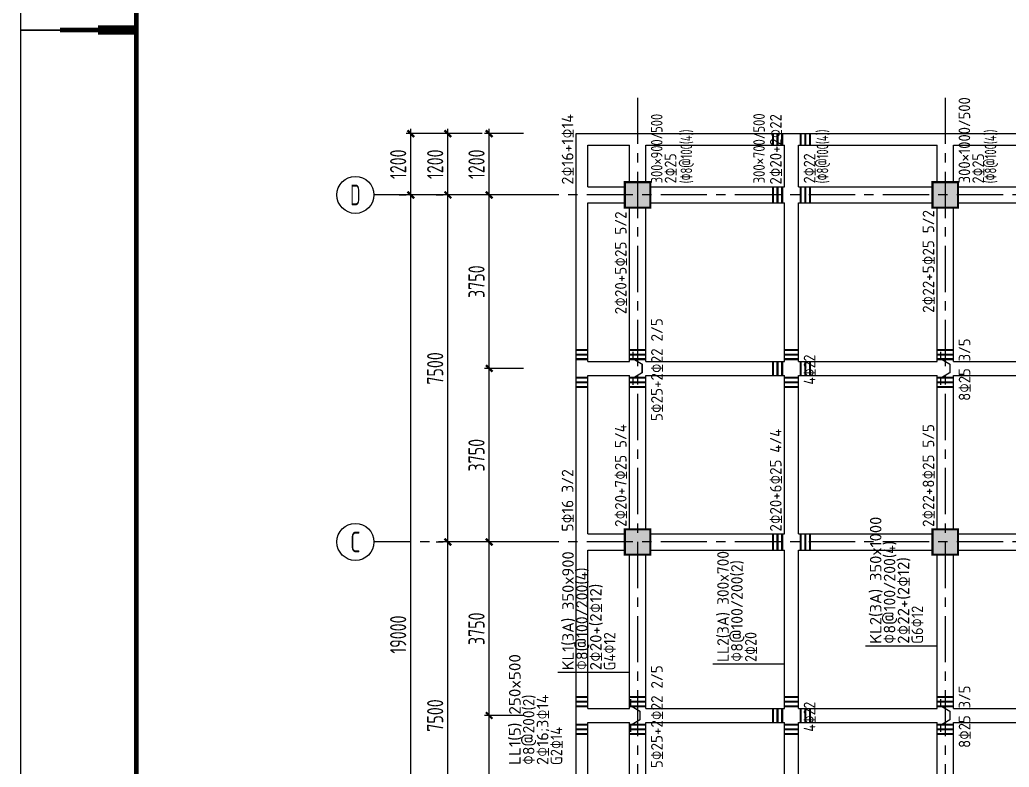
# Model space of a CAD drawing. Extents: x 665703 to 1047784, y -160603 to 92239.
# Drawn here: x 665705 to 687090, y -78188 to -62037 of the extents above; entities that cross this region are included whole.
import ezdxf
from ezdxf.enums import TextEntityAlignment as Align

# ---------------------------------------------------------------- set-up
doc = ezdxf.new("R2010")
doc.units = 0
doc.header["$LTSCALE"] = 800
doc.linetypes.add('CENTER', pattern=[2, 1.25, -0.25, 0.25, -0.25])
doc.layers.get('0').update_dxf_attribs({"linetype": 'CONTINUOUS'})
doc.layers.get('Defpoints').update_dxf_attribs({"linetype": 'CONTINUOUS'})
for name, color, linetype in [('AXIS', 4, 'CENTER'), ('DIM', 2, 'CONTINUOUS'), ('REIN', 1, 'CONTINUOUS'), ('TK', 7, 'CONTINUOUS'), ('垂直标注', 2, 'CONTINUOUS'), ('垂直钢筋', 7, 'CONTINUOUS'), ('柱', 2, 'CONTINUOUS'), ('梁__实线', 4, 'CONTINUOUS'), ('轴线__轴线号和轴圈', 7, 'CONTINUOUS'), ('附加箍筋', 1, 'CONTINUOUS')]:
    doc.layers.add(name, color=color, linetype=linetype)
doc.styles.get("Standard").update_dxf_attribs({"font": 'tssdeng.shx', "width": 0.7, "bigfont": 'tssdchn.shx'})
doc.styles.add('TSSD_Dimension', font='Tssdeng.shx', dxfattribs={"width": 0.75, "bigfont": 'hztxt.shx'})
doc.dimstyles.new('TSSD_100_100', dxfattribs={"dimtxt": 350, "dimasz": 100, "dimexe": 100, "dimexo": 250, "dimgap": 100, "dimtad": 1, "dimdec": 0, "dimzin": 0, "dimdsep": 46, "dimtxsty": 'TSSD_Dimension', "dimblk": 'ARCHTICK', "dimcen": 0, "dimdle": 100, "dimclrt": 7, "dimadec": 0, "dimazin": 0, "dimtfac": 1, "dimtdec": 0, "dimtix": 1, "dimtmove": 2, "dimatfit": 3, "dimldrblk": 'ARCHTICK', "dimfxl": 0, "dimtolj": 1, "dimtzin": 0, "dimarcsym": 0})

# ---------------------------------------------------------------- blocks, each defined once
blk = doc.blocks.new('_ArchTick')
at = {"color": 0, "const_width": 0.5}
blk.add_lwpolyline([(-0.71, -0.71), (0.71, 0.71)], dxfattribs=at)
blk = doc.blocks.new('*D784')
at = {"layer": 'Defpoints', "color": 0, "transparency": 16777216}
for p in [(674958, -73321), (674958, -73321), (674958, -80821)]:
    blk.add_point(p, dxfattribs=at)
at = {"layer": 'DIM', "color": 0, "lineweight": -2, "transparency": 16777216}
for p, q in [((674708, -73321), (674858, -73321)), ((674958, -80921), (674958, -73221)), ((674708, -80821), (674858, -80821))]:
    blk.add_line(p, q, dxfattribs=at)
at = {"layer": 'DIM', "color": 0, "lineweight": -2, "transparency": 16777216, "xscale": 100, "yscale": 100, "zscale": 100}
for p, rotation in [((674958, -73321), 90), ((674958, -80821), 270)]:
    blk.add_blockref('_ArchTick', p, dxfattribs=dict(at, rotation=rotation))
at = {"layer": 'DIM', "color": 7, "transparency": 16777216, "insert": (674683, -77071), "char_height": 350, "attachment_point": 5, "rotation": 90, "style": 'TSSD_Dimension'}
blk.add_mtext('\\A1;7500', dxfattribs=at)
blk = doc.blocks.new('*D785')
at = {"layer": 'Defpoints', "color": 0, "transparency": 16777216}
for p in [(674958, -65821), (674958, -65821), (674958, -73321)]:
    blk.add_point(p, dxfattribs=at)
at = {"layer": 'DIM', "color": 0, "lineweight": -2, "transparency": 16777216}
for p, q in [((674708, -65821), (674858, -65821)), ((674958, -73421), (674958, -65721)), ((674708, -73321), (674858, -73321))]:
    blk.add_line(p, q, dxfattribs=at)
at = {"layer": 'DIM', "color": 0, "lineweight": -2, "transparency": 16777216, "xscale": 100, "yscale": 100, "zscale": 100}
for p, rotation in [((674958, -65821), 90), ((674958, -73321), 270)]:
    blk.add_blockref('_ArchTick', p, dxfattribs=dict(at, rotation=rotation))
at = {"layer": 'DIM', "color": 7, "transparency": 16777216, "insert": (674683, -69571), "char_height": 350, "attachment_point": 5, "rotation": 90, "style": 'TSSD_Dimension'}
blk.add_mtext('\\A1;7500', dxfattribs=at)
blk = doc.blocks.new('*D786')
at = {"layer": 'Defpoints', "color": 0, "transparency": 16777216}
for p in [(674158, -65821), (674158, -65821), (674158, -84821)]:
    blk.add_point(p, dxfattribs=at)
at = {"layer": 'DIM', "color": 0, "lineweight": -2, "transparency": 16777216}
for p, q in [((673908, -65821), (674058, -65821)), ((674158, -84921), (674158, -65721)), ((673908, -84821), (674058, -84821))]:
    blk.add_line(p, q, dxfattribs=at)
at = {"layer": 'DIM', "color": 0, "lineweight": -2, "transparency": 16777216, "xscale": 100, "yscale": 100, "zscale": 100}
for p, rotation in [((674158, -65821), 90), ((674158, -84821), 270)]:
    blk.add_blockref('_ArchTick', p, dxfattribs=dict(at, rotation=rotation))
at = {"layer": 'DIM', "color": 7, "transparency": 16777216, "insert": (673883, -75321), "char_height": 350, "attachment_point": 5, "rotation": 90, "style": 'TSSD_Dimension'}
blk.add_mtext('\\A1;19000', dxfattribs=at)
blk = doc.blocks.new('*D806')
at = {"layer": 'Defpoints', "color": 0, "transparency": 16777216}
for p in [(675851, -77071), (676844, -77071), (676844, -80821)]:
    blk.add_point(p, dxfattribs=at)
at = {"layer": 'DIM', "color": 0, "lineweight": -2, "transparency": 16777216}
for p, q in [((675851, -80921), (675851, -76971)), ((676594, -77071), (675751, -77071)), ((676594, -80821), (675751, -80821))]:
    blk.add_line(p, q, dxfattribs=at)
at = {"layer": 'DIM', "color": 0, "lineweight": -2, "transparency": 16777216, "xscale": 100, "yscale": 100, "zscale": 100}
for p, rotation in [((675851, -77071), 90), ((675851, -80821), 270)]:
    blk.add_blockref('_ArchTick', p, dxfattribs=dict(at, rotation=rotation))
at = {"layer": 'DIM', "color": 7, "transparency": 16777216, "insert": (675576, -78946), "char_height": 350, "attachment_point": 5, "rotation": 90, "style": 'TSSD_Dimension'}
blk.add_mtext('\\A1;3750', dxfattribs=at)
blk = doc.blocks.new('*D807')
at = {"layer": 'Defpoints', "color": 0, "transparency": 16777216}
for p in [(675851, -73321), (676844, -73321), (676844, -77071)]:
    blk.add_point(p, dxfattribs=at)
at = {"layer": 'DIM', "color": 0, "lineweight": -2, "transparency": 16777216}
for p, q in [((676594, -73321), (675751, -73321)), ((675851, -77171), (675851, -73221)), ((676594, -77071), (675751, -77071))]:
    blk.add_line(p, q, dxfattribs=at)
at = {"layer": 'DIM', "color": 0, "lineweight": -2, "transparency": 16777216, "xscale": 100, "yscale": 100, "zscale": 100}
for p, rotation in [((675851, -73321), 90), ((675851, -77071), 270)]:
    blk.add_blockref('_ArchTick', p, dxfattribs=dict(at, rotation=rotation))
at = {"layer": 'DIM', "color": 7, "transparency": 16777216, "insert": (675576, -75196), "char_height": 350, "attachment_point": 5, "rotation": 90, "style": 'TSSD_Dimension'}
blk.add_mtext('\\A1;3750', dxfattribs=at)
blk = doc.blocks.new('*D808')
at = {"layer": 'Defpoints', "color": 0, "transparency": 16777216}
for p in [(675851, -69571), (676844, -69571), (676844, -73321)]:
    blk.add_point(p, dxfattribs=at)
at = {"layer": 'DIM', "color": 0, "lineweight": -2, "transparency": 16777216}
for p, q in [((675851, -73421), (675851, -69471)), ((676594, -69571), (675751, -69571)), ((676594, -73321), (675751, -73321))]:
    blk.add_line(p, q, dxfattribs=at)
at = {"layer": 'DIM', "color": 0, "lineweight": -2, "transparency": 16777216, "xscale": 100, "yscale": 100, "zscale": 100}
for p, rotation in [((675851, -69571), 90), ((675851, -73321), 270)]:
    blk.add_blockref('_ArchTick', p, dxfattribs=dict(at, rotation=rotation))
at = {"layer": 'DIM', "color": 7, "transparency": 16777216, "insert": (675576, -71446), "char_height": 350, "attachment_point": 5, "rotation": 90, "style": 'TSSD_Dimension'}
blk.add_mtext('\\A1;3750', dxfattribs=at)
blk = doc.blocks.new('*D809')
at = {"layer": 'Defpoints', "color": 0, "transparency": 16777216}
for p in [(675851, -65821), (676844, -65821), (676844, -69571)]:
    blk.add_point(p, dxfattribs=at)
at = {"layer": 'DIM', "color": 0, "lineweight": -2, "transparency": 16777216}
for p, q in [((676594, -65821), (675751, -65821)), ((675851, -69671), (675851, -65721)), ((676594, -69571), (675751, -69571))]:
    blk.add_line(p, q, dxfattribs=at)
at = {"layer": 'DIM', "color": 0, "lineweight": -2, "transparency": 16777216, "xscale": 100, "yscale": 100, "zscale": 100}
for p, rotation in [((675851, -65821), 90), ((675851, -69571), 270)]:
    blk.add_blockref('_ArchTick', p, dxfattribs=dict(at, rotation=rotation))
at = {"layer": 'DIM', "color": 7, "transparency": 16777216, "insert": (675576, -67696), "char_height": 350, "attachment_point": 5, "rotation": 90, "style": 'TSSD_Dimension'}
blk.add_mtext('\\A1;3750', dxfattribs=at)
blk = doc.blocks.new('*D810')
at = {"layer": 'Defpoints', "color": 0, "transparency": 16777216}
for p in [(675851, -64496), (676844, -64496), (676844, -65821)]:
    blk.add_point(p, dxfattribs=at)
at = {"layer": 'DIM', "color": 0, "lineweight": -2, "transparency": 16777216}
for p, q in [((676594, -64496), (675751, -64496)), ((675851, -65921), (675851, -64396)), ((676594, -65821), (675751, -65821))]:
    blk.add_line(p, q, dxfattribs=at)
at = {"layer": 'DIM', "color": 0, "lineweight": -2, "transparency": 16777216, "xscale": 100, "yscale": 100, "zscale": 100}
for p, rotation in [((675851, -64496), 90), ((675851, -65821), 270)]:
    blk.add_blockref('_ArchTick', p, dxfattribs=dict(at, rotation=rotation))
at = {"layer": 'DIM', "color": 7, "transparency": 16777216, "insert": (675576, -65158), "char_height": 350, "attachment_point": 5, "rotation": 90, "style": 'TSSD_Dimension'}
blk.add_mtext('\\A1;1200', dxfattribs=at)
blk = doc.blocks.new('*D821')
at = {"layer": 'Defpoints', "color": 0, "transparency": 16777216}
for p in [(674958, -64496), (675951, -64496), (675951, -65821)]:
    blk.add_point(p, dxfattribs=at)
at = {"layer": 'DIM', "color": 0, "lineweight": -2, "transparency": 16777216}
for p, q in [((675701, -64496), (674858, -64496)), ((674958, -65921), (674958, -64396)), ((675701, -65821), (674858, -65821))]:
    blk.add_line(p, q, dxfattribs=at)
at = {"layer": 'DIM', "color": 0, "lineweight": -2, "transparency": 16777216, "xscale": 100, "yscale": 100, "zscale": 100}
for p, rotation in [((674958, -64496), 90), ((674958, -65821), 270)]:
    blk.add_blockref('_ArchTick', p, dxfattribs=dict(at, rotation=rotation))
at = {"layer": 'DIM', "color": 7, "transparency": 16777216, "insert": (674683, -65158), "char_height": 350, "attachment_point": 5, "rotation": 90, "style": 'TSSD_Dimension'}
blk.add_mtext('\\A1;1200', dxfattribs=at)
blk = doc.blocks.new('*D822')
at = {"layer": 'Defpoints', "color": 0, "transparency": 16777216}
for p in [(674158, -64496), (675151, -64496), (675151, -65821)]:
    blk.add_point(p, dxfattribs=at)
at = {"layer": 'DIM', "color": 0, "lineweight": -2, "transparency": 16777216}
for p, q in [((674901, -64496), (674058, -64496)), ((674158, -65921), (674158, -64396)), ((674901, -65821), (674058, -65821))]:
    blk.add_line(p, q, dxfattribs=at)
at = {"layer": 'DIM', "color": 0, "lineweight": -2, "transparency": 16777216, "xscale": 100, "yscale": 100, "zscale": 100}
for p, rotation in [((674158, -64496), 90), ((674158, -65821), 270)]:
    blk.add_blockref('_ArchTick', p, dxfattribs=dict(at, rotation=rotation))
at = {"layer": 'DIM', "color": 7, "transparency": 16777216, "insert": (673883, -65158), "char_height": 350, "attachment_point": 5, "rotation": 90, "style": 'TSSD_Dimension'}
blk.add_mtext('\\A1;1200', dxfattribs=at)
blk = doc.blocks.new('MI')
at = {"layer": 'TK'}
for points, const_width in [([(2500, 29700), (850, 29700)], 100), ([(2500, 29700), (1675, 29700)], 200), ([(0, 29700), (2500, 29700)], 35)]:
    blk.add_lwpolyline(points, dxfattribs=dict(at, const_width=const_width))

msp = doc.modelspace()

# ---------------------------------------------------------------- linework, layer by layer
at = {"layer": 'AXIS'}
for p, q in [((679058.1, -63720.7), (679058.1, -87907.4)), ((685708.1, -63720.7), (685708.1, -87907.4)), ((707758.1, -65820.7), (673358.1, -65820.7)), ((707758.1, -73320.7), (673358.1, -73320.7))]:
    msp.add_line(p, q, dxfattribs=at)
at = {"layer": 'REIN', "const_width": 30}
for points in [[(678957.7, -69930.7), (678957.7, -69780.7), (679157.7, -69660.7), (679157.7, -69480.7), (678957.7, -69360.7), (678957.7, -69210.7)], [(685607.7, -69930.7), (685607.7, -69780.7), (685807.7, -69660.7), (685807.7, -69480.7), (685607.7, -69360.7), (685607.7, -69210.7)], [(678909.3, -77430.7), (678909.3, -77280.7), (679109.3, -77160.7), (679109.3, -76980.7), (678909.3, -76860.7), (678909.3, -76710.7)], [(685607.7, -77430.7), (685607.7, -77280.7), (685807.7, -77160.7), (685807.7, -76980.7), (685607.7, -76860.7), (685607.7, -76710.7)]]:
    msp.add_lwpolyline(points, dxfattribs=at)
at = {"layer": 'TK', "color": 2}
msp.add_lwpolyline([(749822.6, -32560.1), (665722.6, -32560.1), (665722.6, -91960.1), (749822.6, -91960.1)], close=True, dxfattribs=at)
at = {"layer": 'TK', "color": 2, "const_width": 100}
msp.add_lwpolyline([(668222.6, -33560.1), (748822.6, -33560.1), (748822.6, -90960.1), (668222.6, -90960.1)], close=True, dxfattribs=at)
at = {"layer": '垂直标注'}
for p, q in [((685533.1, -75570.7), (683983.1, -75570.7)), ((682233.1, -75962.5), (680683.1, -75962.5)), ((678883.1, -76143.7), (677333.1, -76143.7))]:
    msp.add_line(p, q, dxfattribs=at)
at = {"layer": '柱', "const_width": 45}
for points in [[(678783.1, -65545.7), (678783.1, -66095.7), (679333.1, -66095.7), (679333.1, -65545.7), (678783.1, -65545.7)], [(685433.1, -65545.7), (685433.1, -66095.7), (685983.1, -66095.7), (685983.1, -65545.7), (685433.1, -65545.7)], [(678783.1, -73045.7), (678783.1, -73595.7), (679333.1, -73595.7), (679333.1, -73045.7), (678783.1, -73045.7)], [(685433.1, -73045.7), (685433.1, -73595.7), (685983.1, -73595.7), (685983.1, -73045.7), (685433.1, -73045.7)]]:
    msp.add_lwpolyline(points, dxfattribs=at)
at = {"layer": '柱'}
for points in [[(678783.1, -65545.7), (679333.1, -65545.7), (678783.1, -66095.7), (679333.1, -66095.7)], [(685433.1, -65545.7), (685983.1, -65545.7), (685433.1, -66095.7), (685983.1, -66095.7)], [(678783.1, -73045.7), (679333.1, -73045.7), (678783.1, -73595.7), (679333.1, -73595.7)], [(685433.1, -73045.7), (685983.1, -73045.7), (685433.1, -73595.7), (685983.1, -73595.7)]]:
    msp.add_solid(points, dxfattribs=at)
at = {"layer": '梁__实线'}
for p, q in [((677733.1, -65820.7), (677733.1, -64495.7)), ((677733.1, -64495.7), (679058.1, -64495.7)), ((679058.1, -64495.7), (682383.1, -64495.7)), ((682383.1, -64495.7), (685708.1, -64495.7)), ((685708.1, -64495.7), (689033.1, -64495.7)), ((677983.1, -65645.7), (677983.1, -64745.7)), ((677983.1, -64745.7), (678883.1, -64745.7)), ((678883.1, -65545.7), (678883.1, -64745.7)), ((679233.1, -65545.7), (679233.1, -64745.7)), ((679233.1, -64745.7), (682233.1, -64745.7)), ((682233.1, -65645.7), (682233.1, -64745.7)), ((682533.1, -65645.7), (682533.1, -64745.7)), ((682533.1, -64745.7), (685533.1, -64745.7)), ((685533.1, -65545.7), (685533.1, -64745.7)), ((685883.1, -65545.7), (685883.1, -64745.7)), ((685883.1, -64745.7), (688883.1, -64745.7)), ((677983.1, -65645.7), (678783.1, -65645.7)), ((679333.1, -65645.7), (682233.1, -65645.7)), ((682533.1, -65645.7), (685433.1, -65645.7)), ((685983.1, -65645.7), (688883.1, -65645.7)), ((677733.1, -69570.7), (677733.1, -65820.7)), ((677983.1, -69420.7), (677983.1, -65995.7)), ((677983.1, -65995.7), (678783.1, -65995.7)), ((679333.1, -65995.7), (682233.1, -65995.7)), ((682233.1, -69420.7), (682233.1, -65995.7)), ((682533.1, -69420.7), (682533.1, -65995.7)), ((682533.1, -65995.7), (685433.1, -65995.7)), ((685983.1, -65995.7), (688883.1, -65995.7)), ((678883.1, -69420.7), (678883.1, -66095.7)), ((679233.1, -69420.7), (679233.1, -66095.7)), ((685533.1, -69420.7), (685533.1, -66095.7)), ((685883.1, -69420.7), (685883.1, -66095.7)), ((677983.1, -69420.7), (678883.1, -69420.7)), ((679233.1, -69420.7), (682233.1, -69420.7)), ((682533.1, -69420.7), (685533.1, -69420.7)), ((685883.1, -69420.7), (688883.1, -69420.7)), ((677733.1, -73320.7), (677733.1, -69570.7)), ((677983.1, -73145.7), (677983.1, -69720.7)), ((677983.1, -69720.7), (678883.1, -69720.7)), ((678883.1, -73045.7), (678883.1, -69720.7)), ((679233.1, -73045.7), (679233.1, -69720.7)), ((679233.1, -69720.7), (682233.1, -69720.7)), ((682233.1, -73145.7), (682233.1, -69720.7)), ((682533.1, -73145.7), (682533.1, -69720.7)), ((682533.1, -69720.7), (685533.1, -69720.7)), ((685533.1, -73045.7), (685533.1, -69720.7)), ((685883.1, -73045.7), (685883.1, -69720.7)), ((685883.1, -69720.7), (688883.1, -69720.7)), ((677733.1, -77070.7), (677733.1, -73320.7)), ((677983.1, -73145.7), (678783.1, -73145.7)), ((679333.1, -73145.7), (682233.1, -73145.7)), ((682533.1, -73145.7), (685433.1, -73145.7)), ((685983.1, -73145.7), (688883.1, -73145.7)), ((677983.1, -76920.7), (677983.1, -73495.7)), ((677983.1, -73495.7), (678783.1, -73495.7)), ((679333.1, -73495.7), (682233.1, -73495.7)), ((682233.1, -76920.7), (682233.1, -73495.7)), ((682533.1, -76920.7), (682533.1, -73495.7)), ((682533.1, -73495.7), (685433.1, -73495.7)), ((685983.1, -73495.7), (688883.1, -73495.7)), ((678883.1, -76920.7), (678883.1, -73595.7)), ((679233.1, -76920.7), (679233.1, -73595.7)), ((685533.1, -76920.7), (685533.1, -73595.7)), ((685883.1, -76920.7), (685883.1, -73595.7)), ((677983.1, -76920.7), (678883.1, -76920.7)), ((679233.1, -76920.7), (682233.1, -76920.7)), ((682533.1, -76920.7), (685533.1, -76920.7)), ((685883.1, -76920.7), (688883.1, -76920.7)), ((677733.1, -80820.7), (677733.1, -77070.7)), ((677983.1, -80645.7), (677983.1, -77220.7)), ((677983.1, -77220.7), (678883.1, -77220.7)), ((678883.1, -80545.7), (678883.1, -77220.7)), ((679233.1, -80545.7), (679233.1, -77220.7)), ((679233.1, -77220.7), (682233.1, -77220.7)), ((682233.1, -80645.7), (682233.1, -77220.7)), ((682533.1, -80645.7), (682533.1, -77220.7)), ((682533.1, -77220.7), (685533.1, -77220.7)), ((685533.1, -80545.7), (685533.1, -77220.7)), ((685883.1, -80545.7), (685883.1, -77220.7)), ((685883.1, -77220.7), (688883.1, -77220.7))]:
    msp.add_line(p, q, dxfattribs=at)
at = {"layer": '轴线__轴线号和轴圈'}
for centre in [(672958.1, -65820.7), (672958.1, -73320.7)]:
    msp.add_circle(centre, 400, dxfattribs=at)
at = {"layer": '附加箍筋', "const_width": 45}
for points in [[(681983.1, -64745.7), (681983.1, -64495.7)], [(682083.1, -64745.7), (682083.1, -64495.7)], [(682183.1, -64745.7), (682183.1, -64495.7)], [(682583.1, -64745.7), (682583.1, -64495.7)], [(682683.1, -64745.7), (682683.1, -64495.7)], [(682783.1, -64745.7), (682783.1, -64495.7)], [(681983.1, -65995.7), (681983.1, -65645.7)], [(682083.1, -65995.7), (682083.1, -65645.7)], [(682183.1, -65995.7), (682183.1, -65645.7)], [(682583.1, -65995.7), (682583.1, -65645.7)], [(682683.1, -65995.7), (682683.1, -65645.7)], [(682783.1, -65995.7), (682783.1, -65645.7)], [(677983.1, -69170.7), (677733.1, -69170.7)], [(677983.1, -69270.7), (677733.1, -69270.7)], [(679233.1, -69170.7), (678883.1, -69170.7)], [(679233.1, -69270.7), (678883.1, -69270.7)], [(682533.1, -69170.7), (682233.1, -69170.7)], [(682533.1, -69270.7), (682233.1, -69270.7)], [(685883.1, -69170.7), (685533.1, -69170.7)], [(685883.1, -69270.7), (685533.1, -69270.7)], [(677983.1, -69370.7), (677733.1, -69370.7)], [(679233.1, -69370.7), (678883.1, -69370.7)], [(681983.1, -69720.7), (681983.1, -69420.7)], [(682083.1, -69720.7), (682083.1, -69420.7)], [(682183.1, -69720.7), (682183.1, -69420.7)], [(682533.1, -69370.7), (682233.1, -69370.7)], [(682583.1, -69720.7), (682583.1, -69420.7)], [(682683.1, -69720.7), (682683.1, -69420.7)], [(682783.1, -69720.7), (682783.1, -69420.7)], [(685883.1, -69370.7), (685533.1, -69370.7)], [(677983.1, -69770.7), (677733.1, -69770.7)], [(677983.1, -69870.7), (677733.1, -69870.7)], [(679233.1, -69770.7), (678883.1, -69770.7)], [(679233.1, -69870.7), (678883.1, -69870.7)], [(682533.1, -69770.7), (682233.1, -69770.7)], [(682533.1, -69870.7), (682233.1, -69870.7)], [(685883.1, -69770.7), (685533.1, -69770.7)], [(685883.1, -69870.7), (685533.1, -69870.7)], [(677983.1, -69970.7), (677733.1, -69970.7)], [(679233.1, -69970.7), (678883.1, -69970.7)], [(682533.1, -69970.7), (682233.1, -69970.7)], [(685883.1, -69970.7), (685533.1, -69970.7)], [(681983.1, -73495.7), (681983.1, -73145.7)], [(682083.1, -73495.7), (682083.1, -73145.7)], [(682183.1, -73495.7), (682183.1, -73145.7)], [(682583.1, -73495.7), (682583.1, -73145.7)], [(682683.1, -73495.7), (682683.1, -73145.7)], [(682783.1, -73495.7), (682783.1, -73145.7)], [(677983.1, -76670.7), (677733.1, -76670.7)], [(677983.1, -76770.7), (677733.1, -76770.7)], [(679233.1, -76670.7), (678883.1, -76670.7)], [(679233.1, -76770.7), (678883.1, -76770.7)], [(682533.1, -76670.7), (682233.1, -76670.7)], [(682533.1, -76770.7), (682233.1, -76770.7)], [(685883.1, -76670.7), (685533.1, -76670.7)], [(685883.1, -76770.7), (685533.1, -76770.7)], [(677983.1, -76870.7), (677733.1, -76870.7)], [(679233.1, -76870.7), (678883.1, -76870.7)], [(681983.1, -77220.7), (681983.1, -76920.7)], [(682083.1, -77220.7), (682083.1, -76920.7)], [(682183.1, -77220.7), (682183.1, -76920.7)], [(682533.1, -76870.7), (682233.1, -76870.7)], [(682583.1, -77220.7), (682583.1, -76920.7)], [(682683.1, -77220.7), (682683.1, -76920.7)], [(682783.1, -77220.7), (682783.1, -76920.7)], [(685883.1, -76870.7), (685533.1, -76870.7)], [(677983.1, -77270.7), (677733.1, -77270.7)], [(677983.1, -77370.7), (677733.1, -77370.7)], [(679233.1, -77270.7), (678883.1, -77270.7)], [(679233.1, -77370.7), (678883.1, -77370.7)], [(682533.1, -77270.7), (682233.1, -77270.7)], [(682533.1, -77370.7), (682233.1, -77370.7)], [(685883.1, -77270.7), (685533.1, -77270.7)], [(685883.1, -77370.7), (685533.1, -77370.7)], [(677983.1, -77470.7), (677733.1, -77470.7)], [(679233.1, -77470.7), (678883.1, -77470.7)], [(682533.1, -77470.7), (682233.1, -77470.7)], [(685883.1, -77470.7), (685533.1, -77470.7)]]:
    msp.add_lwpolyline(points, dxfattribs=at)

# ---------------------------------------------------------------- block references
at = {"layer": 'TK', "color": 2}
msp.add_blockref('MI', (665722.6, -91960.1), dxfattribs=at)

# ---------------------------------------------------------------- texts
at = {"layer": '垂直标注'}
for s, rotation, width, p, p2 in [('KL2(3A) 350x1000', 90, 0.9918, (684329.3, -75521.7), (684329.3, -72774.2)), ('%%1308@100/200(4)', 90, 0.951194, (684629.3, -75521.7), (684629.3, -73299.2)), ('KL1(3A) 350x900', 90.00001, 0.997903, (677679.3, -76094.7), (677679.3, -73522.2)), ('LL2(3A) 300x700', 90.00002, 0.930018, (681029.3, -75913.5), (681029.3, -73516)), ('%%1308@100/200(2)', 90, 0.941992, (681329.3, -75913.5), (681329.3, -73712.5)), ('2%%13122+(2%%13112)', 90, 0.959311, (684929.3, -75521.7), (684929.3, -73649.2)), ('%%1308@100/200(4)', 90, 0.951194, (677979.3, -76094.7), (677979.3, -73872.2)), ('2%%13120+(2%%13112)', 90, 0.959311, (678279.3, -76094.7), (678279.3, -74222.2)), ('G6%%13012', 90, 0.940001, (685229.3, -75521.7), (685229.3, -74699.2)), ('G4%%13012', 90, 0.940001, (678579.3, -76094.7), (678579.3, -75272.2)), ('2%%13120', 90, 0.910001, (681629.3, -75913.5), (681629.3, -75266)), ('LL1(5) 250x500', 90, 1.029895, (676529.3, -78140.5), (676529.3, -75743)), ('%%1308@200(2)', 90, 0.959637, (676829.3, -78140.5), (676829.3, -76618)), ('2%%13116;3%%13114', 90, 0.983479, (677129.3, -78140.5), (677129.3, -76618)), ('G2%%13114', 90, 0.929783, (677429.3, -78140.5), (677429.3, -77318))]:
    msp.add_text(s, height=250, rotation=rotation, dxfattribs=dict(at, width=width)).set_placement(p, p2, align=Align.FIT)
at = {"layer": '垂直钢筋'}
for s, width, p, p2 in [('300×1000/500', 0.813368, (686247.1, -65570.7), (686247.1, -63709.4)), ('2%%13116+1%%13114', 0.936923, (677669.3, -65596.7), (677669.3, -64074.2)), ('300×900/500', 0.703527, (679597.1, -65570.7), (679597.1, -64069)), ('300×700/500', 0.708169, (681809.2, -65570.7), (681809.2, -64059.1)), ('2%%13120+2%%13122', 0.879667, (682169.3, -65596.7), (682169.3, -64074.2)), ('2%%13125', 0.909997, (679894.1, -65570.7), (679894.1, -64923.2)), ('2%%13122', 0.909997, (682899.3, -65570.7), (682899.3, -64923.2)), ('2%%13125', 0.909997, (686544.1, -65570.7), (686544.1, -64923.2)), ('2%%13120+5%%13125 5/2', 0.906068, (678819.3, -68401.2), (678819.3, -66178.7)), ('2%%13122+5%%13125 5/2', 0.906068, (685469.3, -68370.4), (685469.3, -66147.9)), ('5%%13125+2%%13122 2/5', 0.906067, (679599.3, -70708.2), (679599.3, -68485.7)), ('8%%13125 3/5', 0.939891, (686249.3, -70270.7), (686249.3, -68923.2)), ('4%%13122', 0.909999, (682899.3, -69920.7), (682899.3, -69273.2)), ('2%%13120+7%%13125 5/4', 0.90253, (678819.3, -72996.7), (678819.3, -70774.2)), ('2%%13120+6%%13125 4/4', 0.90253, (682169.3, -73096.7), (682169.3, -70874.2)), ('2%%13122+8%%13125 5/5', 0.906068, (685469.3, -72996.7), (685469.3, -70774.2)), ('5%%13116 3/2', 0.965801, (677669.3, -73096.7), (677669.3, -71749.2)), ('5%%13125+2%%13122 2/5', 0.906068, (679599.3, -78208.2), (679599.3, -75985.7)), ('8%%13125 3/5', 0.939892, (686249.3, -77770.7), (686249.3, -76423.2)), ('4%%13122', 0.910001, (682899.3, -77420.7), (682899.3, -76773.2))]:
    msp.add_text(s, height=250, rotation=90, dxfattribs=dict(at, width=width)).set_placement(p, p2, align=Align.FIT)
at = {"layer": '垂直钢筋', "color": 1, "width": 0.7}
for p in [(680236.4, -65570.7), (683179.5, -65570.7), (686811.3, -65570.7)]:
    msp.add_text('(%%1308@100(4))', height=250, rotation=90, dxfattribs=at).set_placement(p)
at = {"layer": '轴线__轴线号和轴圈'}
for s, width, p, p2 in [('D', 0.91116, (672848.2, -66044.7), (673068, -66044.7)), ('C', 0.850416, (672848.2, -73544.7), (673068, -73544.7))]:
    msp.add_text(s, height=448, dxfattribs=dict(at, width=width)).set_placement(p, p2, align=Align.FIT)

# ---------------------------------------------------------------- dimensions: what is measured, and where the dimension line sits
at = {"layer": 'DIM'}
for base, p1, p2, picture, middle in [((674158, -64495.7), (675150.9, -65820.7), (675150.9, -64495.7), '*D822', (673883, -65158.2)), ((674958, -64495.7), (675950.9, -65820.7), (675950.9, -64495.7), '*D821', (674683, -65158.2)), ((675851.4, -64495.7), (676844.4, -65820.7), (676844.4, -64495.7), '*D810', (675576.4, -65158.2))]:
    dim = msp.add_linear_dim(base=base, p1=p1, p2=p2, angle=90, text='1200', dimstyle='TSSD_100_100', dxfattribs=at)
    dim.commit()
    dim.dimension.update_dxf_attribs({"geometry": picture, "text_midpoint": middle})
for p1, p2, text, picture, middle in [((674158.1, -84820.7), (674158.1, -65820.7), '19000', '*D786', (673883, -75320.7)), ((674958.1, -73320.7), (674958.1, -65820.7), '7500', '*D785', (674683, -69570.7)), ((674958.1, -80820.7), (674958.1, -73320.7), '7500', '*D784', (674683, -77070.7))]:
    dim = msp.add_aligned_dim(p1=p1, p2=p2, distance=0.1, text=text, dimstyle='TSSD_100_100', dxfattribs=at)
    dim.commit()
    dim.dimension.update_dxf_attribs({"geometry": picture, "text_midpoint": middle})
for base, p1, p2, picture, middle in [((675851.4, -65820.7), (676844.4, -69570.7), (676844.4, -65820.7), '*D809', (675576.4, -67695.7)), ((675851.4, -69570.7), (676844.4, -73320.7), (676844.4, -69570.7), '*D808', (675576.4, -71445.7)), ((675851.4, -73320.7), (676844.4, -77070.7), (676844.4, -73320.7), '*D807', (675576.4, -75195.7)), ((675851.4, -77070.7), (676844.4, -80820.7), (676844.4, -77070.7), '*D806', (675576.4, -78945.7))]:
    dim = msp.add_linear_dim(base=base, p1=p1, p2=p2, angle=90, dimstyle='TSSD_100_100', dxfattribs=at)
    dim.commit()
    dim.dimension.update_dxf_attribs({"geometry": picture, "text_midpoint": middle})

doc.saveas('drawing.dxf')
